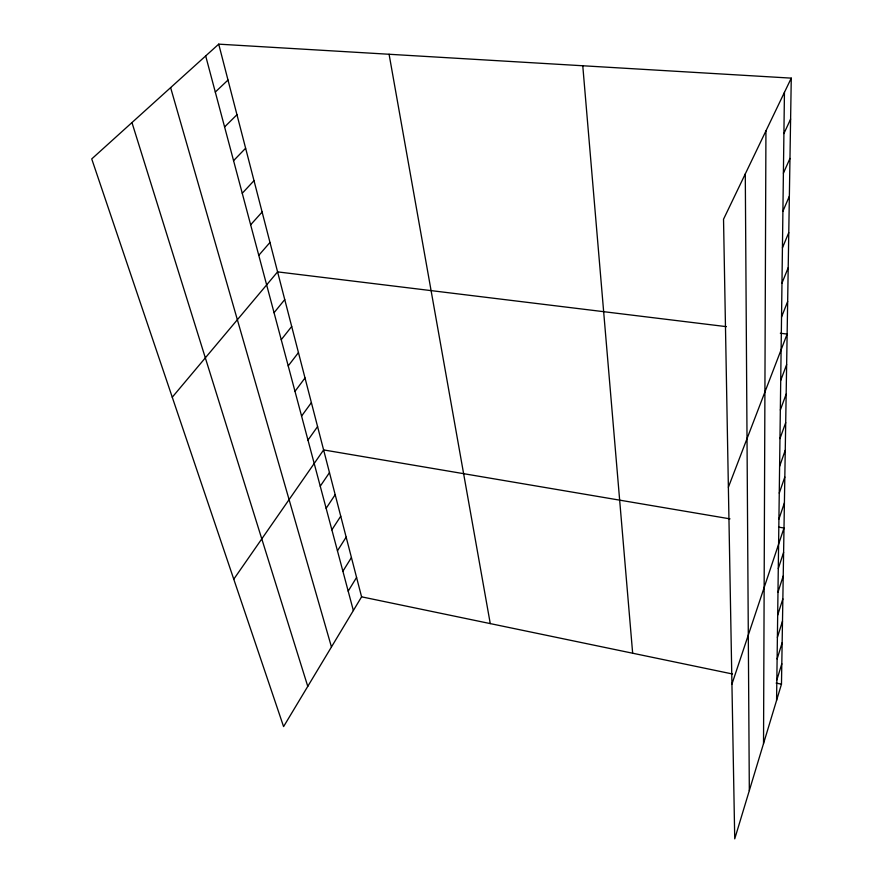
<?xml version="1.0" encoding="UTF-8"?>
<svg xmlns="http://www.w3.org/2000/svg" width="883" height="883" viewBox="0 0 883 883"><rect width="100%" height="100%" fill="white"/><g stroke="black" fill="none" stroke-linecap="round" stroke-linejoin="round"><path stroke-width="1.32" d="M763.53 743.563L765.936 130.916M776.576 700.374L784.446 92.362M791.267 78.134L723.53 219.238L734.733 838.85L781.477 684.182L791.267 78.134L218.719 44.15L91.733 158.929L283.586 726.61L361.589 596.831L218.719 44.15M776.841 679.976L781.808 663.762M777.117 658.983L782.139 642.758M777.393 637.383L782.493 621.146M777.68 615.131L782.857 598.895M777.978 592.206L783.221 575.981M778.287 568.575L783.607 552.372M731.941 684.104L784.005 528.023L778.563 527.107M778.927 519.072L784.402 502.924M779.259 493.133L784.821 477.019M779.612 466.334L785.252 450.275M779.965 438.641L785.704 422.659M780.34 410.021L786.168 394.116M780.715 380.407L786.643 364.602M728.376 487.25L787.139 334.072L780.34 333.244M781.532 317.052L787.658 301.489M781.974 283.101L788.21 267.704M782.426 247.869L788.773 232.637M782.901 211.258L789.358 196.236M783.398 173.2L789.976 158.41M783.905 133.598L790.616 119.073M348.189 591.135L356.577 577.438M342.891 571.235L351.434 557.548M337.449 550.815L346.158 537.14M331.865 529.844L340.75 516.191M326.136 508.321L335.187 494.69M320.242 486.202L329.48 472.604M233.763 579.204L323.62 449.922L729.998 518.862M307.968 440.109L317.582 426.599M301.578 416.081L311.39 402.626M294.988 391.357L305.01 377.968M288.211 365.904L298.454 352.593M281.236 339.712L291.699 326.478M274.05 312.714L284.745 299.58M172.262 397.218L277.582 271.876L726.389 326.655M258.774 255.33L269.977 242.439M250.64 224.801L262.119 212.041M242.251 193.267L254.006 180.662M233.565 160.662L245.629 148.234M224.591 126.953L236.964 114.713M215.297 92.064L227.991 80.044M361.589 596.831L732.437 673.983M776.146 683.078L781.477 684.182M131.964 122.56L307.77 686.378M170.618 87.627L331.456 646.963M205.684 55.938L353.355 610.539M389.083 54.26L490.264 623.597M582.769 65.761L632.658 653.221M745.285 173.918L749.325 790.572"/></g></svg>
